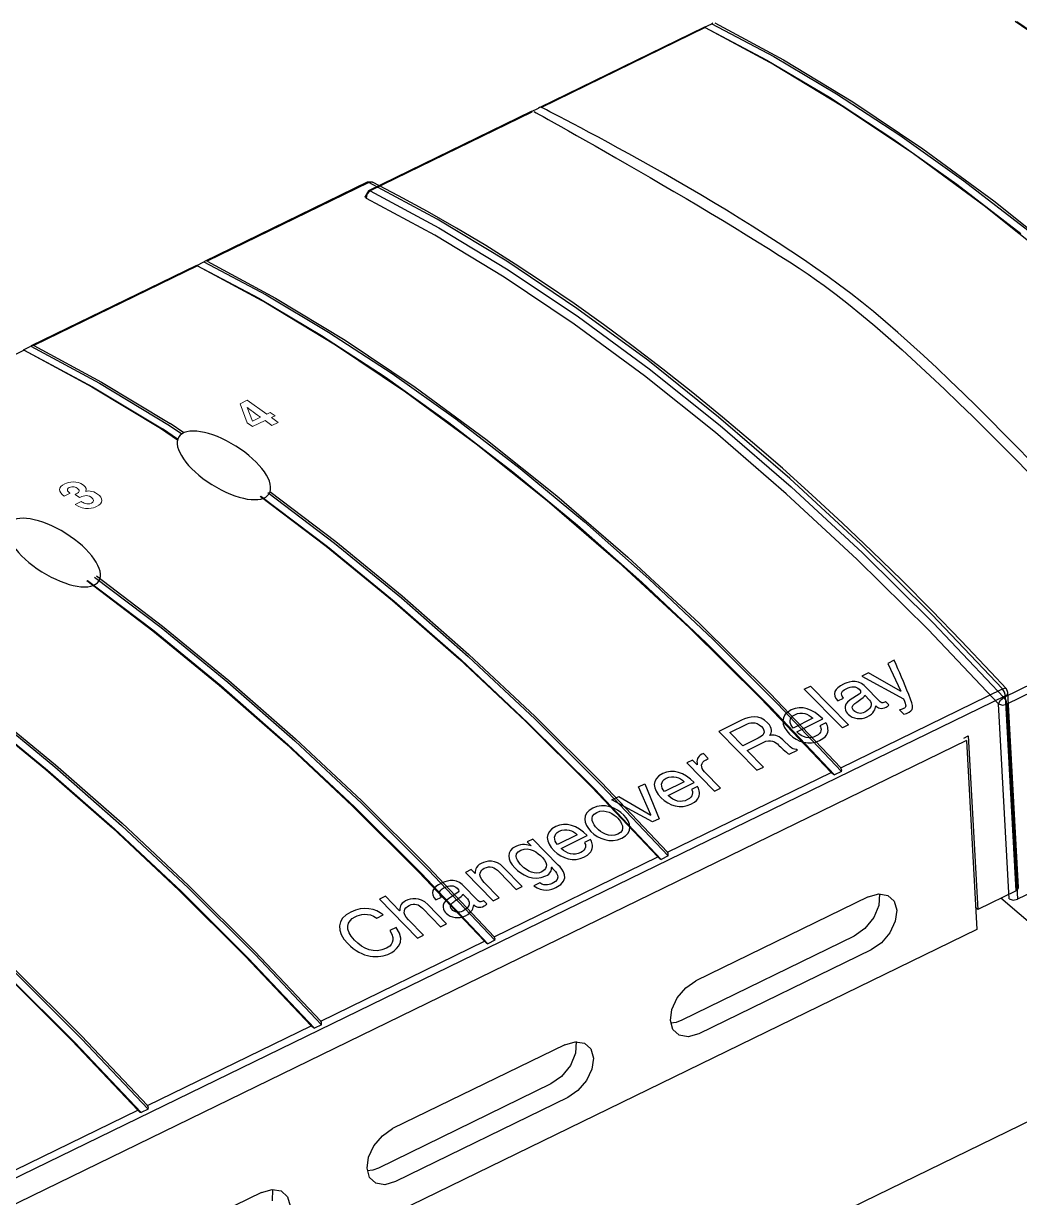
# Paper-space layout 'ARCH-D(24x36)' of a CAD drawing. Header units: inches. Extents: x 0.1 to 35.7, y 0.1 to 23.7.
# Drawn here: x 2.552 to 4.099, y 19.696 to 21.52 of the extents above; entities that cross this region are included whole.
import ezdxf

# ---------------------------------------------------------------- set-up
doc = ezdxf.new("R2010")
doc.units = ezdxf.units.IN
doc.header["$MEASUREMENT"] = 0
doc.layers.add('4 Channel', color=7, linetype='Continuous')
doc.layers.add('ELEC-DEVICE', color=7, linetype='Continuous')

# ---------------------------------------------------------------- blocks, each defined once
blk = doc.blocks.new('block 15')
at = {"layer": '4 Channel', "lineweight": 0}
blk.add_open_spline([(106.094, 174.552), (106.094, 174.552), (106.11, 174.559), (106.11, 174.559), (106.141, 174.574), (106.195, 174.604), (106.13, 174.651), (106.112, 174.664), (106.056, 174.692), (106, 174.665), (105.929, 174.631), (105.994, 174.585), (106.012, 174.572), (106.012, 174.572), (105.916, 174.526), (105.916, 174.526), (105.821, 174.593), (105.809, 174.668), (105.927, 174.725), (105.997, 174.759), (106.123, 174.779), (106.23, 174.703), (106.281, 174.667), (106.28, 174.628), (106.263, 174.604), (106.263, 174.604), (106.264, 174.603), (106.264, 174.603), (106.288, 174.609), (106.374, 174.619), (106.46, 174.558), (106.555, 174.49), (106.55, 174.407), (106.444, 174.356), (106.395, 174.332), (106.252, 174.275), (106.094, 174.388), (106.094, 174.388), (106.195, 174.437), (106.195, 174.437), (106.195, 174.437), (106.195, 174.436), (106.195, 174.436), (106.222, 174.417), (106.291, 174.377), (106.36, 174.41), (106.401, 174.43), (106.41, 174.467), (106.354, 174.507), (106.285, 174.556), (106.213, 174.524), (106.165, 174.501), (106.165, 174.501), (106.094, 174.552), (106.094, 174.552)], degree=3, knots=[0, 0, 0, 0, 1, 1, 1, 2, 2, 2, 3, 3, 3, 4, 4, 4, 5, 5, 5, 6, 6, 6, 7, 7, 7, 8, 8, 8, 9, 9, 9, 10, 10, 10, 11, 11, 11, 12, 12, 12, 13, 13, 13, 14, 14, 14, 15, 15, 15, 16, 16, 16, 17, 17, 17, 18, 18, 18, 18], dxfattribs=at)
blk = doc.blocks.new('block 16')
at = {"layer": '4 Channel', "lineweight": 0}
blk.add_lwpolyline([(109.345, 175.831), (109.287, 175.803), (109.398, 175.724), (109.295, 175.674), (109.184, 175.753), (108.977, 175.654), (108.891, 175.715), (108.777, 176.026), (108.894, 176.083), (109.21, 175.858), (109.267, 175.886), (109.345, 175.831)], dxfattribs=at)
blk.add_open_spline([(109.106, 175.809), (108.984, 175.896), (108.907, 175.953), (108.892, 175.964), (108.892, 175.964), (108.891, 175.963), (108.891, 175.963), (108.891, 175.963), (108.976, 175.745), (108.976, 175.745), (108.976, 175.745), (109.106, 175.809), (109.106, 175.809)], degree=3, knots=[0, 0, 0, 0, 1, 1, 1, 2, 2, 2, 3, 3, 3, 4, 4, 4, 4], dxfattribs=at)

psp = doc.layouts.new('ARCH-D(24x36)')

# ---------------------------------------------------------------- linework, layer by layer
at = {"layer": 'ELEC-DEVICE'}
for points in [[(4.0921, 21.5242), (4.2466, 21.4185)], [(3.6097, 21.5147), (3.3529, 21.3896)], [(3.6109, 21.514), (3.3566, 21.39)], [(3.6096, 21.5147), (3.6099, 21.5144)], [(3.6097, 21.5147), (3.6096, 21.5147)], [(3.6099, 21.5149), (3.621, 21.5202)], [(3.6099, 21.5149), (3.7064, 21.4635)], [(3.6099, 21.5144), (3.6109, 21.514)], [(3.6109, 21.514), (3.7174, 21.4568)], [(3.6227, 21.5211), (3.621, 21.5202)], [(3.621, 21.5202), (3.7172, 21.469)], [(3.6259, 21.5213), (3.7322, 21.4639)], [(4.2477, 21.4187), (4.0949, 21.523)], [(6.2118, 21.502), (4.0793, 20.4628)], [(3.7172, 21.469), (3.8147, 21.411)], [(3.7064, 21.4635), (3.8038, 21.4058)], [(3.7174, 21.4568), (3.8252, 21.3915)], [(3.7322, 21.4639), (3.8402, 21.3989)], [(3.8038, 21.4058), (3.9021, 21.3415)], [(3.8147, 21.411), (3.9131, 21.3469)], [(3.8402, 21.3989), (3.949, 21.3257)], [(3.3405, 21.3836), (3.088, 21.2606)], [(3.3416, 21.3827), (3.0905, 21.2604)], [(3.3407, 21.3836), (3.3405, 21.3836)], [(3.3405, 21.3836), (3.3408, 21.3833)], [(3.3408, 21.3836), (3.3517, 21.3891)], [(3.3408, 21.3833), (3.3416, 21.3827)], [(3.3536, 21.39), (3.3517, 21.3891)], [(3.3553, 21.3904), (3.3536, 21.39)], [(3.8252, 21.3915), (3.9342, 21.3184)], [(3.9021, 21.3415), (4.0013, 21.2707)], [(3.9131, 21.3469), (4.0124, 21.2762)], [(3.949, 21.3257), (4.0589, 21.245)], [(3.9342, 21.3184), (4.0439, 21.2377)], [(3.0857, 21.2737), (2.8333, 21.1507)], [(3.0882, 21.2735), (2.8371, 21.1511)], [(3.0869, 21.2739), (3.0857, 21.2737)], [(3.094, 21.2737), (3.0857, 21.2737)], [(3.0882, 21.2735), (3.0869, 21.2739)], [(3.0882, 21.2735), (3.0911, 21.2743)], [(3.1947, 21.2164), (3.0882, 21.2735)], [(3.0911, 21.2743), (3.094, 21.2737)], [(3.1346, 21.2527), (3.094, 21.2737)], [(4.0013, 21.2707), (4.1011, 21.194)], [(4.0124, 21.2762), (4.112, 21.1992)], [(3.088, 21.2606), (3.0828, 21.2518)], [(3.0832, 21.2501), (3.0828, 21.2518)], [(3.0845, 21.2486), (3.0832, 21.2501)], [(3.0845, 21.2486), (3.0856, 21.2553)], [(3.0856, 21.2553), (3.0905, 21.2604)], [(3.088, 21.2606), (3.0892, 21.2608)], [(3.0892, 21.2608), (3.0905, 21.2604)], [(3.0905, 21.2604), (3.197, 21.2032)], [(3.1795, 21.2284), (3.1346, 21.2527)], [(3.1908, 21.1914), (3.0845, 21.2486)], [(4.0439, 21.2377), (4.1542, 21.1496)], [(4.0589, 21.245), (4.1691, 21.1569)], [(3.2247, 21.2025), (3.1795, 21.2284)], [(3.3025, 21.1511), (3.1947, 21.2164)], [(3.197, 21.2032), (3.3049, 21.1379)], [(3.2699, 21.1753), (3.2247, 21.2025)], [(3.2985, 21.1263), (3.1908, 21.1914)], [(3.3154, 21.1468), (3.2699, 21.1753)], [(2.8209, 21.1447), (2.564, 21.0196)], [(2.8221, 21.1438), (2.5678, 21.02)], [(2.8208, 21.1447), (2.8211, 21.1443)], [(2.8209, 21.1447), (2.8208, 21.1447)], [(2.8211, 21.1447), (2.8322, 21.1501)], [(2.8211, 21.1447), (2.9175, 21.0935)], [(2.8211, 21.1443), (2.8221, 21.1438)], [(2.8221, 21.1438), (2.9286, 21.0866)], [(2.8339, 21.1511), (2.8322, 21.1501)], [(2.8322, 21.1501), (2.9286, 21.0987)], [(2.8356, 21.1515), (2.8339, 21.1511)], [(2.8371, 21.1511), (2.8356, 21.1515)], [(2.8371, 21.1511), (2.9436, 21.0939)], [(3.4115, 21.0779), (3.3025, 21.1511)], [(3.361, 21.1167), (3.3154, 21.1468)], [(3.407, 21.0535), (3.2985, 21.1263)], [(3.3049, 21.1379), (3.4138, 21.0648)], [(3.407, 21.0854), (3.361, 21.1167)], [(2.9175, 21.0935), (3.015, 21.0355)], [(2.9286, 21.0987), (3.0259, 21.041)], [(2.9286, 21.0866), (3.0364, 21.0213)], [(2.9436, 21.0939), (3.0514, 21.0286)], [(3.4529, 21.0528), (3.407, 21.0854)], [(3.5214, 20.9973), (3.4115, 21.0779)], [(3.5166, 20.973), (3.407, 21.0535)], [(3.4138, 21.0648), (3.5235, 20.9841)], [(3.4991, 21.0188), (3.4529, 21.0528)], [(3.015, 21.0355), (3.1135, 20.9714)], [(3.0259, 21.041), (3.1244, 20.9766)], [(2.5517, 21.0134), (2.552, 21.0132)], [(2.552, 21.0136), (2.5631, 21.019)], [(2.552, 21.0136), (2.6593, 20.9562)], [(2.552, 21.0132), (2.553, 21.0127)], [(2.5648, 21.0198), (2.5631, 21.019)], [(2.5631, 21.019), (2.6702, 20.9615)], [(2.5665, 21.0201), (2.5648, 21.0198)], [(2.5678, 21.02), (2.5665, 21.0201)], [(2.5678, 21.02), (2.6732, 20.9633)], [(3.0364, 21.0213), (3.1454, 20.9483)], [(3.0514, 21.0286), (3.1603, 20.9556)], [(3.5451, 20.9834), (3.4991, 21.0188)], [(2.553, 21.0127), (2.2987, 20.8888)], [(2.553, 21.0127), (2.6582, 20.956)], [(3.6316, 20.9091), (3.5214, 20.9973)], [(3.1244, 20.9766), (3.2236, 20.9061)], [(3.5235, 20.9841), (3.6338, 20.8959)], [(3.5915, 20.9468), (3.5451, 20.9834)], [(2.6702, 20.9615), (2.7788, 20.896)], [(2.6732, 20.9633), (2.7799, 20.899)], [(3.1135, 20.9714), (3.2125, 20.9006)], [(3.6265, 20.885), (3.5166, 20.973)], [(2.6582, 20.956), (2.7649, 20.8916)], [(2.6593, 20.9562), (2.7679, 20.8905)], [(3.1454, 20.9483), (3.2551, 20.8675)], [(3.1603, 20.9556), (3.2701, 20.8748)], [(3.6378, 20.9089), (3.5915, 20.9468)], [(3.2236, 20.9061), (3.3231, 20.8292)], [(3.7421, 20.8136), (3.6316, 20.9091)], [(3.6843, 20.8697), (3.6378, 20.9089)], [(2.7649, 20.8916), (2.7911, 20.8737)], [(2.7913, 20.8745), (2.7679, 20.8905)], [(2.7788, 20.896), (2.7978, 20.8829)], [(2.8009, 20.8846), (2.7799, 20.899)], [(3.2125, 20.9006), (3.3122, 20.8239)], [(3.6338, 20.8959), (3.7442, 20.8005)], [(3.2551, 20.8675), (3.3653, 20.7793)], [(3.2701, 20.8748), (3.3803, 20.7866)], [(3.7367, 20.7897), (3.6265, 20.885)], [(3.7306, 20.8294), (3.6843, 20.8697)], [(3.3122, 20.8239), (3.4122, 20.741)], [(3.3231, 20.8292), (3.4233, 20.7462)], [(3.7769, 20.7875), (3.7306, 20.8294)], [(3.8525, 20.7114), (3.7421, 20.8136)], [(3.7442, 20.8005), (3.8548, 20.698)], [(2.9194, 20.786), (3.0222, 20.7082)], [(2.9205, 20.7862), (3.024, 20.7078)], [(2.9316, 20.7917), (3.0349, 20.7133)], [(2.9344, 20.7934), (3.0372, 20.7155)], [(3.3653, 20.7793), (3.4758, 20.684)], [(3.3803, 20.7866), (3.4908, 20.6913)], [(3.847, 20.6877), (3.7367, 20.7897)], [(3.8234, 20.7448), (3.7769, 20.7875)], [(3.4122, 20.741), (3.5123, 20.6523)], [(3.4233, 20.7462), (3.5234, 20.6577)], [(3.8698, 20.7007), (3.8234, 20.7448)], [(3.0222, 20.7082), (3.1253, 20.6238)], [(3.024, 20.7078), (3.1277, 20.6228)], [(3.0349, 20.7133), (3.1388, 20.6283)], [(3.0372, 20.7155), (3.1401, 20.6311)], [(3.9628, 20.6022), (3.8525, 20.7114)], [(3.4908, 20.6913), (3.6014, 20.5889)], [(3.9569, 20.5789), (3.847, 20.6877)], [(3.8548, 20.698), (3.9649, 20.5891)], [(3.9161, 20.6555), (3.8698, 20.7007)], [(3.4758, 20.684), (3.5864, 20.5816)], [(2.6501, 20.6549), (2.7529, 20.5769)], [(2.6514, 20.6551), (2.7548, 20.5767)], [(2.6623, 20.6604), (2.7658, 20.5819)], [(2.6651, 20.6622), (2.7679, 20.5842)], [(3.5123, 20.6523), (3.6123, 20.558)], [(3.5234, 20.6577), (3.6233, 20.5634)], [(3.9622, 20.609), (3.9161, 20.6555)], [(3.1401, 20.6311), (3.2434, 20.5403)], [(3.1253, 20.6238), (3.2284, 20.5332)], [(3.1277, 20.6228), (3.2316, 20.5317)], [(3.1388, 20.6283), (3.2427, 20.5369)], [(4.0083, 20.5615), (3.9622, 20.609)], [(4.0725, 20.4866), (3.9628, 20.6022)], [(2.7529, 20.5769), (2.856, 20.4927)], [(2.7548, 20.5767), (2.8586, 20.4917)], [(2.7658, 20.5819), (2.8695, 20.497)], [(2.7679, 20.5842), (2.871, 20.4998)], [(3.5864, 20.5816), (3.6967, 20.4724)], [(3.6014, 20.5889), (3.7115, 20.4797)], [(4.0664, 20.4635), (3.9569, 20.5789)], [(3.9649, 20.5891), (4.0747, 20.4735)], [(3.6123, 20.558), (3.7121, 20.4581)], [(3.6233, 20.5634), (3.7231, 20.4636)], [(4.0543, 20.5127), (4.0083, 20.5615)], [(3.2434, 20.5403), (3.3468, 20.4437)], [(3.2284, 20.5332), (3.3318, 20.4364)], [(3.2316, 20.5317), (3.3355, 20.4341)], [(3.2427, 20.5369), (3.3466, 20.4396)], [(4.0785, 20.4868), (4.0543, 20.5127)], [(2.856, 20.4927), (2.9593, 20.4018)], [(2.8586, 20.4917), (2.9625, 20.4004)], [(2.8695, 20.497), (2.9734, 20.4058)], [(2.871, 20.4998), (2.9743, 20.4092)], [(3.8331, 20.4306), (3.8238, 20.426), (3.7647, 20.4865), (3.7741, 20.4911), (3.8331, 20.4306)], [(3.8212, 20.3642), (4.0725, 20.4866)], [(4.0725, 20.4866), (4.076, 20.4876)], [(4.0756, 20.4816), (4.0725, 20.4866)], [(4.076, 20.4876), (4.0785, 20.4868)], [(4.0809, 20.481), (4.0785, 20.4868)], [(4.0772, 20.476), (1.9447, 19.4368)], [(3.6967, 20.4724), (3.8062, 20.3568)], [(3.7115, 20.4797), (3.8212, 20.3642)], [(4.0664, 20.4635), (4.0692, 20.469)], [(4.0692, 20.469), (4.0747, 20.4735)], [(4.0747, 20.4735), (4.0778, 20.4684)], [(4.0772, 20.476), (4.0756, 20.4816)], [(4.0772, 20.476), (4.08, 20.4782)], [(4.0935, 20.173), (4.0772, 20.476)], [(4.0778, 20.4684), (4.0793, 20.4628)], [(4.08, 20.4782), (4.0809, 20.481)], [(4.0974, 20.1779), (4.0809, 20.481)], [(2.4965, 20.4508), (2.6004, 20.3658)], [(2.4988, 20.4531), (2.6019, 20.3687)], [(3.7121, 20.4581), (3.8115, 20.3531)], [(3.7231, 20.4636), (3.8223, 20.3583)], [(4.0664, 20.4635), (4.0724, 20.4615)], [(4.0827, 20.1606), (4.0664, 20.4635)], [(4.0724, 20.4615), (4.0793, 20.4628)], [(4.0793, 20.4628), (4.0958, 20.1599)], [(2.4838, 20.4457), (2.5869, 20.3613)], [(2.4857, 20.4454), (2.5893, 20.3606)], [(3.3318, 20.4364), (3.4347, 20.334)], [(3.3355, 20.4341), (3.4392, 20.331)], [(3.3466, 20.4396), (3.4501, 20.3362)], [(3.3468, 20.4437), (3.4497, 20.3411)], [(4.0125, 20.4103), (4.0194, 20.4137)], [(4.0194, 20.4137), (4.034, 20.1439)], [(4.0166, 20.4067), (2.0123, 19.4298)], [(2.9593, 20.4018), (3.0625, 20.3052)], [(2.9625, 20.4004), (3.0664, 20.303)], [(2.9734, 20.4058), (3.0773, 20.3085)], [(2.9743, 20.4092), (3.0775, 20.3126)], [(4.0166, 20.4067), (4.0325, 20.113)], [(2.5869, 20.3613), (2.6902, 20.2707)], [(2.5893, 20.3606), (2.6933, 20.2692)], [(2.6004, 20.3658), (2.7043, 20.2747)], [(2.6019, 20.3687), (2.7051, 20.2781)], [(3.5521, 20.233), (3.8062, 20.3568)], [(3.8062, 20.3568), (3.8077, 20.3555)], [(3.8223, 20.3583), (3.8115, 20.3531)], [(3.8221, 20.3627), (3.8212, 20.3642)], [(3.8227, 20.3606), (3.8221, 20.3627)], [(3.8223, 20.3583), (3.8227, 20.3606)], [(3.4497, 20.3411), (3.5521, 20.233)], [(3.5069, 20.3344), (3.517, 20.3394), (3.5391, 20.285), (3.5291, 20.2801), (3.4659, 20.3142), (3.4767, 20.3195), (3.5261, 20.2907), (3.5263, 20.2908), (3.5069, 20.3344)], [(3.8077, 20.3555), (3.8096, 20.3541)], [(3.8096, 20.3541), (3.8115, 20.3531)], [(3.4347, 20.334), (3.5371, 20.2257)], [(3.4392, 20.331), (3.5422, 20.2218)], [(3.4501, 20.3362), (3.5532, 20.2272)], [(3.0625, 20.3052), (3.1654, 20.2026)], [(3.0664, 20.303), (3.1699, 20.1997)], [(3.0773, 20.3085), (3.181, 20.2051)], [(3.0775, 20.3126), (3.1804, 20.21)], [(2.6902, 20.2707), (2.7934, 20.1739)], [(2.6933, 20.2692), (2.7971, 20.1719)], [(2.7043, 20.2747), (2.8082, 20.1772)], [(2.7051, 20.2781), (2.8084, 20.1813)], [(3.553, 20.2315), (3.5521, 20.233)], [(3.5534, 20.2295), (3.553, 20.2315)], [(3.5532, 20.2272), (3.5534, 20.2295)], [(3.2828, 20.1017), (3.5371, 20.2257)], [(3.5371, 20.2257), (3.5386, 20.2242)], [(3.5386, 20.2242), (3.5403, 20.2229)], [(3.5403, 20.2229), (3.5422, 20.2218)], [(3.5532, 20.2272), (3.5422, 20.2218)], [(3.1654, 20.2026), (3.268, 20.0946)], [(3.1699, 20.1997), (3.273, 20.0907)], [(3.1804, 20.21), (3.2828, 20.1017)], [(3.181, 20.2051), (3.2839, 20.0961)], [(2.7934, 20.1739), (2.8963, 20.0715)], [(2.8082, 20.1772), (2.9117, 20.0738)], [(2.8084, 20.1813), (2.9113, 20.0788)], [(4.0935, 20.173), (4.0964, 20.1753)], [(4.1553, 20.1887), (4.0958, 20.1599)], [(4.0964, 20.1753), (4.0974, 20.1779)], [(2.7971, 20.1719), (2.9008, 20.0685)], [(3.8641, 20.1634), (3.5964, 20.0331)], [(3.8641, 20.1634), (3.8802, 20.1681)], [(3.8802, 20.1681), (3.8943, 20.1659)], [(3.8812, 20.1683), (3.8804, 20.1503)], [(3.8943, 20.1659), (3.9041, 20.1571)], [(3.9041, 20.1571), (3.9082, 20.1428)], [(4.0935, 20.173), (4.034, 20.1439)], [(4.3437, 19.9277), (4.0699, 20.1614)], [(4.0827, 20.1606), (4.0889, 20.1585)], [(4.0889, 20.1585), (4.0958, 20.1599)], [(3.8804, 20.1503), (3.8724, 20.1314)], [(3.9082, 20.1428), (3.9057, 20.1256)], [(4.034, 20.1439), (4.0308, 20.1468)], [(3.8724, 20.1314), (3.8589, 20.1143)], [(3.9057, 20.1256), (3.8976, 20.1077)], [(4.0325, 20.113), (2.0283, 19.1363)], [(3.2837, 20.1002), (3.2828, 20.1017)], [(3.842, 20.1025), (3.5742, 19.972)], [(3.8589, 20.1143), (3.842, 20.1025)], [(3.8976, 20.1077), (3.8844, 20.0922)], [(3.0137, 19.9706), (3.268, 20.0946)], [(3.268, 20.0946), (3.2693, 20.0931)], [(3.2693, 20.0931), (3.2712, 20.0918)], [(3.2712, 20.0918), (3.273, 20.0907)], [(3.2839, 20.0961), (3.273, 20.0907)], [(3.2843, 20.0982), (3.2837, 20.1002)], [(3.2839, 20.0961), (3.2843, 20.0982)], [(3.8844, 20.0922), (3.8684, 20.0813)], [(2.8963, 20.0715), (2.9987, 19.9633)], [(2.9008, 20.0685), (3.0038, 19.9595)], [(2.9113, 20.0788), (3.0137, 19.9706)], [(2.9117, 20.0738), (3.0149, 19.9648)], [(3.8684, 20.0813), (3.6007, 19.9507)], [(2.5391, 20.0501), (2.642, 19.9475)], [(2.5243, 20.0428), (2.627, 19.9404)], [(2.528, 20.0406), (2.6316, 19.9374)], [(2.5391, 20.046), (2.6426, 19.9427)], [(3.5804, 20.022), (3.5964, 20.0331)], [(3.5673, 20.0066), (3.5804, 20.022)], [(3.559, 19.9888), (3.5673, 20.0066)], [(3.5566, 19.9716), (3.559, 19.9888)], [(2.7444, 19.8395), (2.9987, 19.9633)], [(2.9987, 19.9633), (3.0002, 19.962)], [(3.0002, 19.962), (3.0019, 19.9605)], [(3.0019, 19.9605), (3.0038, 19.9595)], [(3.0149, 19.9648), (3.0038, 19.9595)], [(3.0147, 19.9691), (3.0137, 19.9706)], [(3.015, 19.9671), (3.0147, 19.9691)], [(3.0149, 19.9648), (3.015, 19.9671)], [(3.5607, 19.9573), (3.5566, 19.9716)], [(3.5656, 19.9685), (3.5572, 19.9672)], [(3.5705, 19.9485), (3.5607, 19.9573)], [(3.5742, 19.972), (3.5656, 19.9685)], [(2.627, 19.9404), (2.7296, 19.8322)], [(2.6316, 19.9374), (2.7347, 19.8284)], [(2.642, 19.9475), (2.7444, 19.8395)], [(2.6426, 19.9427), (2.7456, 19.8337)], [(3.3929, 19.9338), (3.409, 19.9385)], [(3.409, 19.9385), (3.4231, 19.9363)], [(3.4101, 19.9387), (3.4092, 19.9207)], [(3.5845, 19.946), (3.5705, 19.9485)], [(3.6007, 19.9507), (3.5845, 19.946)], [(2.2319, 18.8986), (4.3437, 19.9277)], [(3.3929, 19.9338), (3.1251, 19.8035)], [(3.4092, 19.9207), (3.4013, 19.9016)], [(3.4231, 19.9363), (3.433, 19.9273)], [(3.433, 19.9273), (3.437, 19.9132)], [(3.4013, 19.9016), (3.3878, 19.8847)], [(3.437, 19.9132), (3.4347, 19.8959)], [(3.3878, 19.8847), (3.371, 19.8729)], [(3.4347, 19.8959), (3.4263, 19.8781)], [(3.371, 19.8729), (3.1032, 19.7423)], [(3.4263, 19.8781), (3.4131, 19.8626)], [(3.3974, 19.8517), (3.1296, 19.7211)], [(3.4131, 19.8626), (3.3974, 19.8517)], [(2.4753, 19.7082), (2.7296, 19.8322)], [(2.7296, 19.8322), (2.7311, 19.8307)], [(2.7311, 19.8307), (2.7328, 19.8293)], [(2.7328, 19.8293), (2.7347, 19.8284)], [(2.7456, 19.8337), (2.7347, 19.8284)], [(2.7456, 19.838), (2.7444, 19.8395)], [(2.7459, 19.8359), (2.7456, 19.838)], [(2.7456, 19.8337), (2.7459, 19.8359)], [(3.0962, 19.7768), (3.1094, 19.7924)], [(3.1094, 19.7924), (3.1251, 19.8035)], [(3.0878, 19.7592), (3.0962, 19.7768)], [(3.0855, 19.7419), (3.0878, 19.7592)], [(3.0895, 19.7277), (3.0855, 19.7419)], [(3.0944, 19.7389), (3.0859, 19.7377)], [(3.1032, 19.7423), (3.0944, 19.7389)], [(3.0992, 19.7189), (3.0895, 19.7277)], [(3.1133, 19.7164), (3.0992, 19.7189)], [(3.1296, 19.7211), (3.1133, 19.7164)], [(2.9218, 19.7042), (2.6539, 19.5737)], [(2.9218, 19.7042), (2.938, 19.7089)], [(2.938, 19.7089), (2.952, 19.7067)], [(2.9389, 19.7089), (2.938, 19.6911)], [(2.952, 19.7067), (2.9618, 19.6977)], [(2.9618, 19.6977), (2.9659, 19.6836)]]:
    psp.add_lwpolyline(points, dxfattribs=at)
for points, knots in [([(3.3446, 21.3839), (3.3446, 21.3839), (3.6756, 21.2003), (3.7953, 21.1135), (3.99, 20.9722), (4.3259, 20.5958), (4.3259, 20.5958), (4.3259, 20.5958), (4.0747, 20.4735), (4.0747, 20.4735)], [0, 0, 0, 0, 1, 1, 1, 2, 2, 2, 3, 3, 3, 3]), ([(4.3374, 20.6037), (4.3374, 20.6037), (4.0165, 20.9646), (3.837, 21.101), (3.652, 21.2414), (3.3566, 21.39), (3.3566, 21.39), (3.3566, 21.39), (3.3553, 21.3904), (3.3553, 21.3904)], [0, 0, 0, 0, 1, 1, 1, 2, 2, 2, 3, 3, 3, 3]), ([(2.8819, 20.8637), (2.9207, 20.8394), (2.9437, 20.8063), (2.9334, 20.7898), (2.9231, 20.7734), (2.8832, 20.7798), (2.8445, 20.8042), (2.8057, 20.8285), (2.7827, 20.8616), (2.793, 20.8781), (2.8033, 20.8945), (2.8432, 20.8881), (2.8819, 20.8637)], [0, 0, 0, 0, 1, 1, 1, 2, 2, 2, 3, 3, 3, 4, 4, 4, 4]), ([(2.6176, 20.7282), (2.6564, 20.7039), (2.6794, 20.6708), (2.6691, 20.6543), (2.6588, 20.6379), (2.619, 20.6443), (2.5802, 20.6687), (2.5414, 20.693), (2.5184, 20.7261), (2.5287, 20.7426), (2.5391, 20.759), (2.5789, 20.7526), (2.6176, 20.7282)], [0, 0, 0, 0, 1, 1, 1, 2, 2, 2, 3, 3, 3, 4, 4, 4, 4]), ([(3.8942, 20.5262), (3.8942, 20.5262), (3.9044, 20.5312), (3.9044, 20.5312), (3.912, 20.5136), (3.9197, 20.4961), (3.9268, 20.4782), (3.9355, 20.456), (3.9355, 20.4545), (3.9235, 20.4486), (3.9222, 20.4479), (3.9208, 20.4478), (3.919, 20.4474), (3.919, 20.4474), (3.9124, 20.4541), (3.9124, 20.4541), (3.9139, 20.4543), (3.9162, 20.4549), (3.9187, 20.4561), (3.9236, 20.4585), (3.9231, 20.4599), (3.9186, 20.4712), (3.9186, 20.4712), (3.8539, 20.5062), (3.8539, 20.5062), (3.8539, 20.5062), (3.8645, 20.5115), (3.8645, 20.5115), (3.8645, 20.5115), (3.9142, 20.4829), (3.9142, 20.4829), (3.9142, 20.4829), (3.9144, 20.483), (3.9144, 20.483), (3.9144, 20.483), (3.8942, 20.5262), (3.8942, 20.5262)], [0, 0, 0, 0, 1, 1, 1, 2, 2, 2, 3, 3, 3, 4, 4, 4, 5, 5, 5, 6, 6, 6, 7, 7, 7, 8, 8, 8, 9, 9, 9, 10, 10, 10, 11, 11, 11, 12, 12, 12, 12]), ([(3.8168, 20.468), (3.8069, 20.4787), (3.8117, 20.4872), (3.8253, 20.494), (3.8297, 20.4962), (3.8467, 20.5031), (3.8578, 20.4918), (3.8578, 20.4918), (3.8825, 20.4664), (3.8825, 20.4664), (3.8844, 20.4646), (3.8862, 20.4644), (3.8881, 20.4653), (3.889, 20.4658), (3.89, 20.4665), (3.8909, 20.4672), (3.8909, 20.4672), (3.8962, 20.4618), (3.8962, 20.4618), (3.8949, 20.4607), (3.894, 20.4595), (3.8919, 20.4584), (3.8837, 20.4544), (3.8791, 20.4571), (3.8755, 20.4603), (3.875, 20.4554), (3.8733, 20.4486), (3.8625, 20.4433), (3.8524, 20.4383), (3.8402, 20.4399), (3.8328, 20.4475), (3.8292, 20.4512), (3.8222, 20.4604), (3.8361, 20.4696), (3.8361, 20.4696), (3.8499, 20.4787), (3.8499, 20.4787), (3.852, 20.4799), (3.8539, 20.4819), (3.8497, 20.4863), (3.8452, 20.4909), (3.8385, 20.4914), (3.8297, 20.487), (3.8192, 20.4818), (3.8227, 20.4759), (3.8254, 20.4722), (3.8254, 20.4722), (3.8168, 20.468), (3.8168, 20.468)], [0, 0, 0, 0, 1, 1, 1, 2, 2, 2, 3, 3, 3, 4, 4, 4, 5, 5, 5, 6, 6, 6, 7, 7, 7, 8, 8, 8, 9, 9, 9, 10, 10, 10, 11, 11, 11, 12, 12, 12, 13, 13, 13, 14, 14, 14, 15, 15, 15, 16, 16, 16, 16]), ([(3.8588, 20.4767), (3.8582, 20.475), (3.8565, 20.4732), (3.8462, 20.4663), (3.8421, 20.4636), (3.8359, 20.4589), (3.8413, 20.4533), (3.8461, 20.4485), (3.8519, 20.4472), (3.8589, 20.4506), (3.8675, 20.4549), (3.8716, 20.4635), (3.8658, 20.4694), (3.8658, 20.4694), (3.8588, 20.4767), (3.8588, 20.4767)], [0, 0, 0, 0, 1, 1, 1, 2, 2, 2, 3, 3, 3, 4, 4, 4, 5, 5, 5, 5]), ([(3.7982, 20.4338), (3.7999, 20.4315), (3.8035, 20.4241), (3.8001, 20.4169), (3.799, 20.4143), (3.797, 20.4108), (3.7881, 20.4064), (3.7726, 20.3988), (3.7543, 20.4036), (3.7419, 20.4163), (3.7286, 20.4299), (3.7262, 20.4449), (3.7445, 20.4539), (3.7604, 20.4618), (3.778, 20.4556), (3.7932, 20.44), (3.7932, 20.44), (3.753, 20.42), (3.753, 20.42), (3.7619, 20.4109), (3.7725, 20.4082), (3.7832, 20.4135), (3.7919, 20.4178), (3.7918, 20.4258), (3.7889, 20.4292), (3.7889, 20.4292), (3.7982, 20.4338), (3.7982, 20.4338)], [0, 0, 0, 0, 1, 1, 1, 2, 2, 2, 3, 3, 3, 4, 4, 4, 5, 5, 5, 6, 6, 6, 7, 7, 7, 8, 8, 8, 9, 9, 9, 9]), ([(3.7779, 20.4411), (3.7707, 20.4477), (3.761, 20.4522), (3.7497, 20.4466), (3.7411, 20.4424), (3.7406, 20.4327), (3.7472, 20.4259), (3.7472, 20.4259), (3.7779, 20.4411), (3.7779, 20.4411)], [0, 0, 0, 0, 1, 1, 1, 2, 2, 2, 3, 3, 3, 3]), ([(3.7012, 20.3653), (3.7012, 20.3653), (3.691, 20.3602), (3.691, 20.3602), (3.691, 20.3602), (3.6319, 20.4207), (3.6319, 20.4207), (3.6319, 20.4207), (3.6669, 20.438), (3.6669, 20.438), (3.6794, 20.4442), (3.6952, 20.4469), (3.7077, 20.4341), (3.7164, 20.4252), (3.7139, 20.4191), (3.7113, 20.4144), (3.717, 20.4151), (3.7228, 20.4157), (3.7315, 20.4075), (3.7315, 20.4075), (3.7428, 20.3969), (3.7428, 20.3969), (3.7462, 20.3936), (3.748, 20.3926), (3.7526, 20.3927), (3.7526, 20.3927), (3.7539, 20.3913), (3.7539, 20.3913), (3.7539, 20.3913), (3.7413, 20.3851), (3.7413, 20.3851), (3.7362, 20.3881), (3.7269, 20.3971), (3.7247, 20.3994), (3.7199, 20.4044), (3.7129, 20.4096), (3.7007, 20.4035), (3.7007, 20.4035), (3.6759, 20.3912), (3.6759, 20.3912), (3.6759, 20.3912), (3.7012, 20.3653), (3.7012, 20.3653)], [0, 0, 0, 0, 1, 1, 1, 2, 2, 2, 3, 3, 3, 4, 4, 4, 5, 5, 5, 6, 6, 6, 7, 7, 7, 8, 8, 8, 9, 9, 9, 10, 10, 10, 11, 11, 11, 12, 12, 12, 13, 13, 13, 14, 14, 14, 14]), ([(3.669, 20.3982), (3.669, 20.3982), (3.6928, 20.41), (3.6928, 20.41), (3.7003, 20.4137), (3.7067, 20.4191), (3.698, 20.4281), (3.6889, 20.4374), (3.6796, 20.4339), (3.6745, 20.4314), (3.6745, 20.4314), (3.649, 20.4188), (3.649, 20.4188), (3.649, 20.4188), (3.669, 20.3982), (3.669, 20.3982)], [0, 0, 0, 0, 1, 1, 1, 2, 2, 2, 3, 3, 3, 4, 4, 4, 5, 5, 5, 5]), ([(3.6345, 20.3323), (3.6345, 20.3323), (3.6252, 20.3277), (3.6252, 20.3277), (3.6252, 20.3277), (3.5822, 20.3717), (3.5822, 20.3717), (3.5822, 20.3717), (3.591, 20.376), (3.591, 20.376), (3.591, 20.376), (3.5981, 20.3687), (3.5981, 20.3687), (3.5981, 20.3687), (3.5984, 20.3688), (3.5984, 20.3688), (3.597, 20.3758), (3.5985, 20.3817), (3.6055, 20.3851), (3.6066, 20.3857), (3.6072, 20.3859), (3.6081, 20.3861), (3.6081, 20.3861), (3.6156, 20.3784), (3.6156, 20.3784), (3.6156, 20.3784), (3.6121, 20.3767), (3.6121, 20.3767), (3.6035, 20.3724), (3.6032, 20.3643), (3.6095, 20.3579), (3.6095, 20.3579), (3.6345, 20.3323), (3.6345, 20.3323)], [0, 0, 0, 0, 1, 1, 1, 2, 2, 2, 3, 3, 3, 4, 4, 4, 5, 5, 5, 6, 6, 6, 7, 7, 7, 8, 8, 8, 9, 9, 9, 10, 10, 10, 11, 11, 11, 11]), ([(3.5986, 20.335), (3.6003, 20.3327), (3.6038, 20.3252), (3.6005, 20.3181), (3.5993, 20.3155), (3.5974, 20.312), (3.5885, 20.3076), (3.573, 20.2999), (3.5547, 20.3047), (3.5422, 20.3175), (3.5289, 20.3311), (3.5266, 20.346), (3.5448, 20.3551), (3.5607, 20.363), (3.5784, 20.3567), (3.5936, 20.3411), (3.5936, 20.3411), (3.5533, 20.3212), (3.5533, 20.3212), (3.5623, 20.312), (3.5728, 20.3093), (3.5835, 20.3146), (3.5922, 20.319), (3.5922, 20.3269), (3.5893, 20.3304), (3.5893, 20.3304), (3.5986, 20.335), (3.5986, 20.335)], [0, 0, 0, 0, 1, 1, 1, 2, 2, 2, 3, 3, 3, 4, 4, 4, 5, 5, 5, 6, 6, 6, 7, 7, 7, 8, 8, 8, 9, 9, 9, 9]), ([(3.5783, 20.3423), (3.5711, 20.3488), (3.5613, 20.3534), (3.55, 20.3478), (3.5415, 20.3436), (3.5409, 20.3339), (3.5476, 20.3271), (3.5476, 20.3271), (3.5783, 20.3423), (3.5783, 20.3423)], [0, 0, 0, 0, 1, 1, 1, 2, 2, 2, 3, 3, 3, 3]), ([(3.436, 20.3012), (3.4536, 20.31), (3.4733, 20.3021), (3.4844, 20.2907), (3.4955, 20.2793), (3.4991, 20.2635), (3.4814, 20.2547), (3.4638, 20.246), (3.4442, 20.2539), (3.4331, 20.2653), (3.422, 20.2767), (3.4184, 20.2925), (3.436, 20.3012)], [0, 0, 0, 0, 1, 1, 1, 2, 2, 2, 3, 3, 3, 4, 4, 4, 4]), ([(3.4752, 20.2611), (3.4885, 20.2677), (3.4806, 20.28), (3.4748, 20.2859), (3.469, 20.2918), (3.4556, 20.3014), (3.4423, 20.2948), (3.429, 20.2883), (3.4369, 20.2759), (3.4427, 20.27), (3.4484, 20.2641), (3.4619, 20.2546), (3.4752, 20.2611)], [0, 0, 0, 0, 1, 1, 1, 2, 2, 2, 3, 3, 3, 4, 4, 4, 4]), ([(3.4324, 20.2527), (3.4342, 20.2504), (3.4377, 20.243), (3.4344, 20.2358), (3.4332, 20.2332), (3.4312, 20.2297), (3.4223, 20.2253), (3.4068, 20.2177), (3.3885, 20.2225), (3.3761, 20.2352), (3.3628, 20.2488), (3.3604, 20.2638), (3.3786, 20.2728), (3.3946, 20.2807), (3.4122, 20.2745), (3.4274, 20.2589), (3.4274, 20.2589), (3.3872, 20.2389), (3.3872, 20.2389), (3.3961, 20.2298), (3.4067, 20.2271), (3.4174, 20.2324), (3.4261, 20.2367), (3.426, 20.2447), (3.4231, 20.2481), (3.4231, 20.2481), (3.4324, 20.2527), (3.4324, 20.2527)], [0, 0, 0, 0, 1, 1, 1, 2, 2, 2, 3, 3, 3, 4, 4, 4, 5, 5, 5, 6, 6, 6, 7, 7, 7, 8, 8, 8, 9, 9, 9, 9]), ([(3.4121, 20.26), (3.4049, 20.2666), (3.3952, 20.2711), (3.3839, 20.2655), (3.3753, 20.2613), (3.3747, 20.2516), (3.3814, 20.2448), (3.3814, 20.2448), (3.4121, 20.26), (3.4121, 20.26)], [0, 0, 0, 0, 1, 1, 1, 2, 2, 2, 3, 3, 3, 3]), ([(3.3826, 20.2129), (3.3887, 20.2066), (3.4041, 20.1907), (3.3785, 20.178), (3.372, 20.1748), (3.3578, 20.1699), (3.3446, 20.1807), (3.3446, 20.1807), (3.3539, 20.1853), (3.3539, 20.1853), (3.3624, 20.1792), (3.371, 20.1834), (3.3732, 20.1845), (3.3892, 20.1925), (3.3788, 20.2026), (3.3737, 20.2078), (3.3737, 20.2078), (3.372, 20.2096), (3.372, 20.2096), (3.372, 20.2096), (3.3717, 20.2095), (3.3717, 20.2095), (3.3717, 20.2095), (3.3721, 20.2092), (3.3721, 20.2092), (3.3727, 20.2049), (3.3706, 20.1997), (3.3631, 20.196), (3.3444, 20.1867), (3.3252, 20.1981), (3.3149, 20.2086), (3.3028, 20.221), (3.3017, 20.2347), (3.3164, 20.242), (3.3264, 20.247), (3.3355, 20.2441), (3.3402, 20.2427), (3.3402, 20.2427), (3.3404, 20.2428), (3.3404, 20.2428), (3.3404, 20.2428), (3.3343, 20.249), (3.3343, 20.249), (3.3343, 20.249), (3.3431, 20.2533), (3.3431, 20.2533), (3.3431, 20.2533), (3.3826, 20.2129), (3.3826, 20.2129)], [0, 0, 0, 0, 1, 1, 1, 2, 2, 2, 3, 3, 3, 4, 4, 4, 5, 5, 5, 6, 6, 6, 7, 7, 7, 8, 8, 8, 9, 9, 9, 10, 10, 10, 11, 11, 11, 12, 12, 12, 13, 13, 13, 14, 14, 14, 15, 15, 15, 16, 16, 16, 16]), ([(3.3571, 20.2025), (3.363, 20.2055), (3.3691, 20.2132), (3.3578, 20.2249), (3.3507, 20.232), (3.338, 20.2428), (3.3246, 20.2362), (3.3102, 20.2291), (3.3201, 20.2178), (3.3256, 20.2122), (3.335, 20.2025), (3.347, 20.1975), (3.3571, 20.2025)], [0, 0, 0, 0, 1, 1, 1, 2, 2, 2, 3, 3, 3, 4, 4, 4, 4]), ([(3.3265, 20.1798), (3.3265, 20.1798), (3.3172, 20.1752), (3.3172, 20.1752), (3.3172, 20.1752), (3.2907, 20.2023), (3.2907, 20.2023), (3.2832, 20.21), (3.2767, 20.2125), (3.2676, 20.208), (3.2623, 20.2054), (3.2557, 20.1981), (3.2674, 20.1861), (3.2674, 20.1861), (3.2908, 20.1621), (3.2908, 20.1621), (3.2908, 20.1621), (3.2815, 20.1575), (3.2815, 20.1575), (3.2815, 20.1575), (3.2385, 20.2015), (3.2385, 20.2015), (3.2385, 20.2015), (3.2472, 20.2059), (3.2472, 20.2059), (3.2472, 20.2059), (3.2533, 20.1997), (3.2533, 20.1997), (3.2533, 20.1997), (3.2536, 20.1998), (3.2536, 20.1998), (3.2532, 20.2031), (3.2534, 20.2108), (3.2629, 20.2155), (3.2715, 20.2198), (3.285, 20.2223), (3.2972, 20.2098), (3.2972, 20.2098), (3.3265, 20.1798), (3.3265, 20.1798)], [0, 0, 0, 0, 1, 1, 1, 2, 2, 2, 3, 3, 3, 4, 4, 4, 5, 5, 5, 6, 6, 6, 7, 7, 7, 8, 8, 8, 9, 9, 9, 10, 10, 10, 11, 11, 11, 12, 12, 12, 13, 13, 13, 13]), ([(3.1925, 20.1589), (3.1826, 20.1697), (3.1874, 20.1781), (3.201, 20.1849), (3.2054, 20.1871), (3.2224, 20.194), (3.2334, 20.1827), (3.2334, 20.1827), (3.2582, 20.1573), (3.2582, 20.1573), (3.26, 20.1555), (3.2619, 20.1553), (3.2638, 20.1562), (3.2647, 20.1567), (3.2657, 20.1574), (3.2666, 20.1581), (3.2666, 20.1581), (3.2718, 20.1527), (3.2718, 20.1527), (3.2705, 20.1516), (3.2697, 20.1504), (3.2676, 20.1494), (3.2594, 20.1453), (3.2548, 20.148), (3.2512, 20.1512), (3.2507, 20.1463), (3.249, 20.1395), (3.2382, 20.1342), (3.2281, 20.1292), (3.2159, 20.1308), (3.2085, 20.1384), (3.2049, 20.1421), (3.1979, 20.1513), (3.2118, 20.1605), (3.2118, 20.1605), (3.2256, 20.1696), (3.2256, 20.1696), (3.2277, 20.1708), (3.2296, 20.1728), (3.2254, 20.1772), (3.2209, 20.1818), (3.2141, 20.1823), (3.2054, 20.1779), (3.1949, 20.1727), (3.1984, 20.1668), (3.201, 20.1631), (3.201, 20.1631), (3.1925, 20.1589), (3.1925, 20.1589)], [0, 0, 0, 0, 1, 1, 1, 2, 2, 2, 3, 3, 3, 4, 4, 4, 5, 5, 5, 6, 6, 6, 7, 7, 7, 8, 8, 8, 9, 9, 9, 10, 10, 10, 11, 11, 11, 12, 12, 12, 13, 13, 13, 14, 14, 14, 15, 15, 15, 16, 16, 16, 16]), ([(3.2089, 20.1216), (3.2089, 20.1216), (3.1997, 20.117), (3.1997, 20.117), (3.1997, 20.117), (3.1715, 20.1458), (3.1715, 20.1458), (3.1657, 20.1518), (3.1598, 20.1546), (3.1509, 20.1502), (3.1433, 20.1464), (3.139, 20.139), (3.1498, 20.1279), (3.1498, 20.1279), (3.1733, 20.1039), (3.1733, 20.1039), (3.1733, 20.1039), (3.164, 20.0993), (3.164, 20.0993), (3.164, 20.0993), (3.1049, 20.1598), (3.1049, 20.1598), (3.1049, 20.1598), (3.1142, 20.1644), (3.1142, 20.1644), (3.1142, 20.1644), (3.136, 20.1421), (3.136, 20.1421), (3.136, 20.1421), (3.1362, 20.1422), (3.1362, 20.1422), (3.1362, 20.1463), (3.1365, 20.153), (3.1454, 20.1573), (3.1539, 20.1616), (3.1674, 20.1641), (3.1797, 20.1516), (3.1797, 20.1516), (3.2089, 20.1216), (3.2089, 20.1216)], [0, 0, 0, 0, 1, 1, 1, 2, 2, 2, 3, 3, 3, 4, 4, 4, 5, 5, 5, 6, 6, 6, 7, 7, 7, 8, 8, 8, 9, 9, 9, 10, 10, 10, 11, 11, 11, 12, 12, 12, 13, 13, 13, 13]), ([(3.2345, 20.1676), (3.2339, 20.1659), (3.2322, 20.1641), (3.2219, 20.1572), (3.2178, 20.1545), (3.2116, 20.1498), (3.217, 20.1442), (3.2217, 20.1394), (3.2276, 20.1381), (3.2345, 20.1415), (3.2432, 20.1458), (3.2473, 20.1544), (3.2415, 20.1603), (3.2415, 20.1603), (3.2345, 20.1676), (3.2345, 20.1676)], [0, 0, 0, 0, 1, 1, 1, 2, 2, 2, 3, 3, 3, 4, 4, 4, 5, 5, 5, 5]), ([(3.1007, 20.1307), (3.0875, 20.1399), (3.0746, 20.1364), (3.0673, 20.1328), (3.0536, 20.126), (3.0504, 20.1124), (3.0659, 20.0965), (3.0798, 20.0823), (3.0968, 20.0745), (3.1156, 20.0838), (3.1223, 20.087), (3.1313, 20.0953), (3.121, 20.1111), (3.121, 20.1111), (3.131, 20.116), (3.131, 20.116), (3.1491, 20.091), (3.1268, 20.0785), (3.1211, 20.0757), (3.1039, 20.0672), (3.0783, 20.0678), (3.0556, 20.091), (3.0374, 20.1097), (3.0382, 20.1291), (3.0602, 20.14), (3.0797, 20.1497), (3.0993, 20.145), (3.1107, 20.1356), (3.1107, 20.1356), (3.1007, 20.1307), (3.1007, 20.1307)], [0, 0, 0, 0, 1, 1, 1, 2, 2, 2, 3, 3, 3, 4, 4, 4, 5, 5, 5, 6, 6, 6, 7, 7, 7, 8, 8, 8, 9, 9, 9, 10, 10, 10, 10])]:
    psp.add_open_spline(points, degree=3, knots=knots, dxfattribs=at)

# ---------------------------------------------------------------- block references
at = {"layer": 'ELEC-DEVICE', "xscale": 0.09551730070749295, "yscale": 0.09551730070749295, "zscale": 0.09551730070749295}
for name in ['block 16', 'block 15']:
    psp.add_blockref(name, (-7.5017, 4.1161), dxfattribs=at)

doc.saveas('drawing.dxf')
